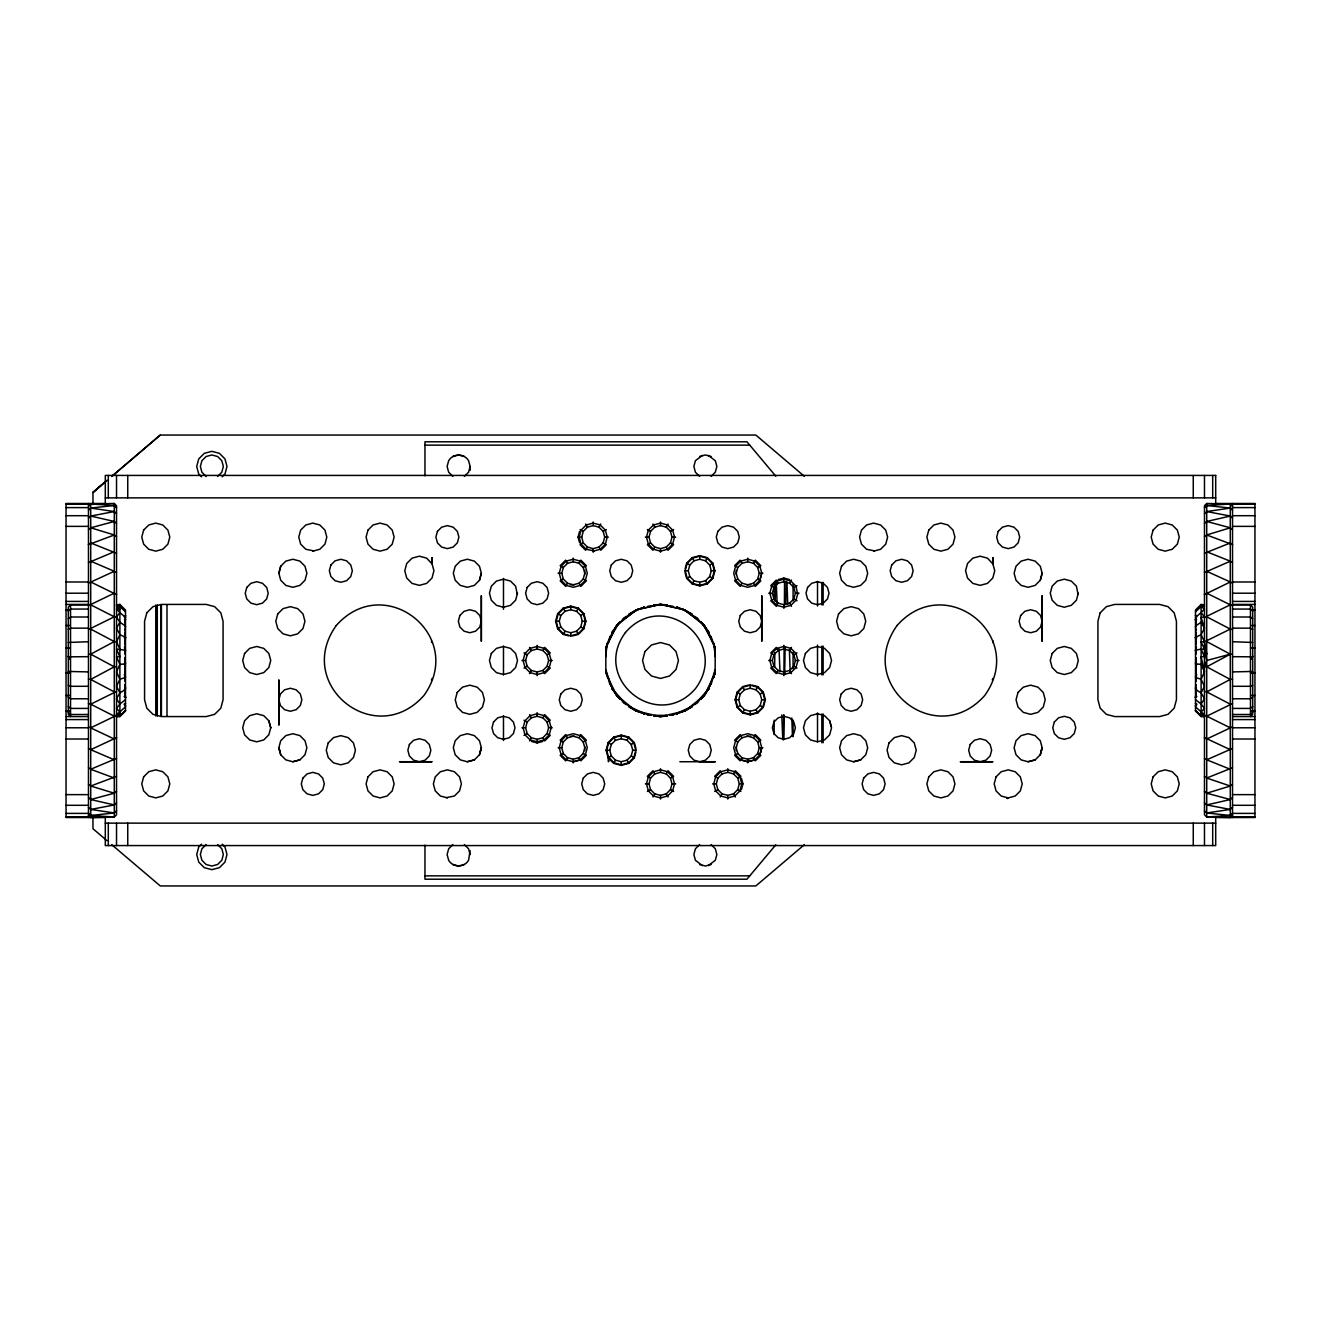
<?xml version="1.0" encoding="UTF-8"?>
<svg xmlns="http://www.w3.org/2000/svg" width="1321" height="1321" viewBox="0 0 1321 1321"><rect width="100%" height="100%" fill="white"/><g stroke="black" fill="none" stroke-linecap="round" stroke-linejoin="round"><path stroke-width="1.5" d="M783.485 739.628L783.65 715.008M783.931 673.958L784.113 647.273M784.393 606.223L784.558 581.603M774.123 734.476L774.238 720.16M774.684 666.956L774.8 652.64M775.212 601.501L775.344 585.137M783.634 739.644L784.03 715.041M784.691 674.024L785.136 647.373M785.83 604.308L786.21 581.752M774.007 599.404L774.634 585.104M1196.215 667.055L1196.149 681.223M124.785 672.455L124.851 657.726M124.818 644.879L124.851 632.379M605.745 656.702L607.165 643.178M124.389 637.729L125.495 637.515L124.917 642.766L124.768 632.726M1196.149 657.726L1196.215 672.455M1196.149 692.138L1195.505 697.587L1196.611 696.761L1195.505 697.587L1196.232 692.369M1196.182 644.879L1196.149 632.379M124.851 681.223L124.785 667.055M1196.232 658.122L1196.364 665.157M124.917 653.895L124.636 646.729L124.851 653.565M1196.611 637.729L1195.505 637.515L1196.166 642.683L1196.232 632.726M1196.364 690.322L1196.083 684.608M1196.066 659.988L1195.505 663.39L1196.611 664.413M124.917 622.802L125.495 615.569L124.636 615.933M1196.611 689.612L1195.505 688.274L1196.149 684.872M124.752 680.199L124.636 674.271M124.752 653.433L125.495 649.982M1195.505 688.274L1196.248 684.939M605.86 650.725L607.561 643.261L605.827 648.017L605.827 672.983L616.659 695.473L620.077 699.156M700.923 621.844L704.341 625.527L715.173 648.017L713.439 643.261L715.173 648.017L715.173 672.983L713.439 677.739L715.14 670.275M124.636 630.678L125.495 627.046L124.636 624.437M124.752 622.653L125.495 619.516L124.521 619.681M480.117 752.343L481.339 747.669L479.473 754.753L474.355 759.889L467.337 761.755L460.335 759.889L455.2 754.753L453.318 747.736L455.2 740.734L460.335 735.599L467.337 733.716L474.355 735.599L479.473 740.734L481.356 747.736M760.533 752.343L761.738 747.669L759.889 754.753L754.753 759.889L747.736 761.755L740.734 759.889L735.599 754.753L733.716 747.736L735.599 740.734L740.734 735.599L747.736 733.716L754.753 735.599L759.889 740.734L761.755 747.736M1040.931 752.343L1042.137 747.669L1040.288 754.753L1035.152 759.889L1028.134 761.755L1021.133 759.889L1015.998 754.753L1014.115 747.736L1015.998 740.734L1021.133 735.599L1028.134 733.716L1035.152 735.599L1040.288 740.734L1042.153 747.736M280.713 566.247L278.863 573.331L280.713 566.247L285.848 561.111L292.866 559.245L299.867 561.111L305.002 566.247L306.885 573.264L305.002 580.266L299.867 585.401L292.866 587.284L285.848 585.401L280.713 580.266L278.847 573.264M479.473 580.266L481.339 573.198L479.473 566.247L474.355 561.111L467.337 559.245L460.335 561.111L455.2 566.247L453.318 573.264L455.2 580.266L460.335 585.401L467.337 587.284L474.355 585.401L479.473 580.266L481.356 573.264M479.473 754.753L481.339 747.669M759.889 580.266L761.738 573.198L759.889 566.247L754.753 561.111L747.736 559.245L740.734 561.111L735.599 566.247L733.716 573.264L735.599 580.266L740.734 585.401L747.736 587.284L754.753 585.401L759.889 580.266L761.755 573.264M759.889 754.753L761.738 747.669M1040.288 580.266L1042.137 573.198L1040.288 566.247L1035.152 561.111L1028.134 559.245L1021.133 561.111L1015.998 566.247L1014.115 573.264L1015.998 580.266L1021.133 585.401L1028.134 587.284L1035.152 585.401L1040.288 580.266L1042.153 573.264M1040.288 754.753L1042.137 747.669M1196.364 646.729L1196.083 653.895M270.739 727.788L268.857 734.806L263.738 739.942L256.72 741.824L249.719 739.942L244.583 734.806L242.701 727.788L244.583 720.787L249.719 715.652L256.72 713.769L263.738 715.652L268.857 720.787L270.739 727.788L268.857 720.787M278.847 747.736L280.713 740.734L285.848 735.599L292.866 733.716L299.867 735.599L305.002 740.734L306.885 747.736L305.002 754.753L299.867 759.889L292.866 761.755L285.848 759.889L280.713 754.753L278.863 747.669L280.713 754.753M452.855 476.419L448.661 472.208L447.109 466.462L448.661 460.715C452.954 453.219 464.265 453.219 468.575 460.715L470.111 466.462L468.575 472.208L464.365 476.419M517.502 593.212L515.619 600.213L510.484 605.348L503.483 607.231L496.465 605.348L491.329 600.213L489.464 593.212L491.329 586.194L496.465 581.058L503.483 579.176L510.484 581.058L515.619 586.194L517.238 594.169M470.111 850.641L468.575 860.285C464.265 867.781 452.954 867.781 448.661 860.285L447.109 854.538L448.661 848.792L452.855 844.581M525.626 660.5L527.162 654.754L531.372 650.543L537.119 649.007L542.865 650.543L547.076 654.754L548.628 660.5L547.076 666.246L542.865 670.457L537.119 671.993L531.372 670.457L527.162 666.246L525.626 660.5L521.977 660.5M561.755 573.264L563.307 567.518L567.518 563.307L573.264 561.755L579.011 563.307L583.221 567.518L584.757 573.264L583.221 579.011L579.011 583.221L573.264 584.757L567.518 583.221L563.307 579.011L561.755 573.264L558.123 573.264M525.626 727.788L527.162 722.042L531.372 717.848L537.119 716.296L542.865 717.848L547.076 722.042L548.628 727.788L547.076 733.551L542.865 737.745L537.119 739.298L531.372 737.745L527.162 733.551L525.626 727.788L521.977 727.788M568.872 635.88L563.208 634.361L557.66 628.813L555.629 621.25L557.66 613.671L563.208 608.139L570.771 606.108L578.35 608.139L583.882 613.671L585.913 621.25L583.882 628.813L578.35 634.361L572.67 635.88M579.589 542.799L578.07 537.119L579.589 531.438M559.278 621.25L560.814 615.503L565.025 611.293L570.771 609.741L576.517 611.293L580.728 615.503L582.264 621.25L580.728 626.996L576.517 631.207L570.771 632.742L565.025 631.207L560.814 626.996L559.278 621.25L555.629 621.25M581.702 537.119L583.255 531.372L587.449 527.162L593.212 525.626L598.958 527.162L603.152 531.372L604.704 537.119L603.152 542.865L598.958 547.076L593.212 548.628L587.449 547.076L583.255 542.865L581.702 537.119L578.07 537.119M551.138 727.788L549.272 734.806L544.136 739.942L537.119 741.824L530.117 739.942L524.982 734.806L523.099 727.788L524.982 720.787L530.117 715.652L537.119 713.769L544.136 715.652L549.272 720.787L551.138 727.788L550.89 726.831M561.755 747.736L563.307 741.989L567.518 737.779L573.264 736.243L579.011 737.779L583.221 741.989L584.757 747.736L583.221 753.482L579.011 757.693L573.264 759.245L567.518 757.693L563.307 753.482L561.755 747.736L558.123 747.736M649.007 537.119L650.543 531.372L654.754 527.162L660.5 525.626L666.246 527.162L670.457 531.372L671.993 537.119L670.457 542.865L666.246 547.076L660.5 548.628L654.754 547.076L650.543 542.865L649.007 537.119L645.358 537.119M635.88 752.128L634.361 757.792L628.813 763.34L621.25 765.371L613.671 763.34L608.139 757.792L606.108 750.229L608.139 742.65L613.671 737.118L621.25 735.087L628.813 737.118L634.361 742.65L635.88 748.33M609.741 750.229L611.293 744.483L615.503 740.272L621.25 738.736L626.996 740.272L631.207 744.483L632.742 750.229L631.207 755.975L626.996 760.186L621.25 761.722L615.503 760.186L611.293 755.975L609.741 750.229L606.108 750.229M685.12 568.872L686.639 563.208L692.187 557.66L699.75 555.629L707.329 557.66L712.861 563.208L714.892 570.771L712.861 578.35L707.329 583.882L699.75 585.913L692.187 583.882L686.639 578.35L685.12 572.67M688.258 570.771L689.793 565.025L694.004 560.814L699.75 559.278L705.497 560.814L709.707 565.025L711.259 570.771L709.707 576.517L705.497 580.728L699.75 582.264L694.004 580.728L689.793 576.517L688.258 570.771L684.608 570.771M649.007 783.881L650.543 778.135L654.754 773.924L660.5 772.372L666.246 773.924L670.457 778.135L671.993 783.881L670.457 789.628L666.246 793.838L660.5 795.374L654.754 793.838L650.543 789.628L649.007 783.881L645.358 783.881M737.779 567.518L736.243 573.264L737.779 579.011L741.989 583.221L747.736 584.757L753.482 583.221L757.693 579.011L759.245 573.264L757.693 567.518L753.482 563.307L747.736 561.755L741.989 563.307L737.779 567.518L734.625 565.685L740.173 560.154L741.989 563.307M752.128 685.12L757.792 686.639L763.34 692.187L765.371 699.75L763.34 707.329L757.792 712.861L750.229 714.892L742.65 712.861L737.118 707.329L735.087 699.75L737.118 692.187L742.65 686.639L748.33 685.12M716.296 783.881L717.848 778.135L722.042 773.924L727.788 772.372L733.551 773.924L737.745 778.135L739.298 783.881L737.745 789.628L733.551 793.838L727.788 795.374L722.042 793.838L717.848 789.628L716.296 783.881L712.646 783.881M738.736 699.75L740.272 694.004L744.483 689.793L750.229 688.258L755.975 689.793L760.186 694.004L761.722 699.75L760.186 705.497L755.975 709.707L750.229 711.259L744.483 709.707L740.272 705.497L738.736 699.75L735.087 699.75M773.924 587.449L772.372 593.212L773.924 598.958L778.135 603.152L783.881 604.704L789.628 603.152L793.838 598.958L795.374 593.212L793.838 587.449L789.628 583.255L783.881 581.702L778.135 583.255L773.924 587.449L770.77 585.632L776.302 580.084L778.135 583.255M737.779 741.989L736.243 747.736L737.779 753.482L741.989 757.693L747.736 759.245L753.482 757.693L757.693 753.482L759.245 747.736L757.693 741.989L753.482 737.779L747.736 736.243L741.989 737.779L737.779 741.989L734.625 740.173L740.173 734.625L741.989 737.779M772.372 660.5L773.924 654.754L778.135 650.543L783.881 649.007L789.628 650.543L793.838 654.754L795.374 660.5L793.838 666.246L789.628 670.457L783.881 671.993L778.135 670.457L773.924 666.246L772.372 660.5L768.739 660.5M741.411 789.562L742.93 783.881L741.411 778.201M797.901 593.212L796.018 600.213L790.883 605.348L783.881 607.231L776.864 605.348L771.728 600.213L769.862 593.212L771.728 586.194L776.864 581.058L783.881 579.176L790.883 581.058L796.018 586.194L797.636 594.169M1078.299 593.212L1076.417 600.213L1071.281 605.348L1064.28 607.231L1057.262 605.348L1052.143 600.213L1050.261 593.212L1052.143 586.194L1057.262 581.058L1064.28 579.176L1071.281 581.058L1076.417 586.194L1078.035 594.169M709.674 686.689L715.074 670.061M1196.364 624.437L1195.505 627.046L1196.364 630.678M1251.581 659.361L1252.704 656.124M1195.505 611.904L1201.119 606.504L1204.471 609.064L1201.119 612.581L1204.471 617.006L1201.119 617.402L1204.471 628.152L1201.119 634.707L1204.471 641.725L1201.119 641.89L1204.471 649.139L1206.717 660.5L1204.471 666.725L1206.717 666.824L1230.28 679.423L1232.526 679.159M607.561 643.261L605.827 648.017L616.659 625.527L620.077 621.844M713.439 677.739L715.173 672.983L704.341 695.473L700.923 699.156M1196.364 674.271L1196.248 680.199M608.37 641.544L610.5 636.095M710.5 684.905L712.63 679.456M124.636 690.322L124.917 684.608M125.495 650.229L116.529 649.139L119.881 656.702L116.529 656.669L119.881 664.331L116.529 671.91L119.881 679.275L116.529 686.293L119.881 692.848L116.529 698.776L119.881 703.994L116.529 708.419L119.881 711.936L125.495 706.801M1195.505 706.801L1201.119 711.936L1204.471 708.419L1201.119 703.994L1204.471 698.776L1201.119 692.848L1204.471 686.293L1201.119 679.275L1204.471 671.861L1201.119 656.702L1204.471 656.669L1201.119 649.09L1195.505 650.229M1196.809 704.621L1195.505 705.876L1196.397 704.01L1195.505 703.631L1196.611 703.697M125.495 611.904L119.881 606.504L116.529 605.992L119.881 609.542L116.529 609.064L119.881 612.581L116.529 617.006L119.881 622.224L116.529 628.152L119.881 634.707L116.529 641.725L119.881 649.09M124.636 665.157L124.768 658.122M1195.505 705.876L1196.397 704.126L1195.505 703.631M1196.479 674.717L1195.505 676.534L1196.611 674.882M587.449 547.076L585.632 550.23L580.084 544.698L583.255 542.865M598.958 527.162L600.774 524.008M567.518 583.221L565.685 586.375L560.154 580.827L563.307 579.011M579.011 563.307L580.827 560.154L586.375 565.685L583.221 567.518M529.556 673.611L531.372 670.457M542.865 650.543L544.698 647.389L550.23 652.937L547.076 654.754M563.208 634.361L565.025 631.207M576.517 611.293L578.35 608.139M529.556 740.916L531.372 737.745M542.865 717.848L544.698 714.678L550.23 720.226L547.076 722.042M654.754 547.076L652.937 550.23L647.389 544.698L650.543 542.865M666.246 527.162L668.063 524.008M609.311 638.258L616.659 625.527L626.303 616.577M608.139 641.494L618.822 622.967M567.518 757.693L565.685 760.846L560.154 755.315L563.307 753.482M579.011 737.779L580.827 734.625L586.375 740.173L583.221 741.989M692.187 583.882L694.004 580.728M705.497 560.814L707.329 557.66M613.671 763.34L615.503 760.186M626.996 740.272L628.813 737.118M741.989 583.221L740.173 586.375L734.625 580.827L737.779 579.011M753.482 563.307L755.315 560.154L760.846 565.685L757.693 567.518M711.689 682.742L704.341 695.473L694.697 704.423L709.063 688.538L704.341 695.473L684.839 711.028L679.44 712.696M652.937 796.992L654.754 793.838M666.246 773.924L668.063 770.77L673.611 776.302L670.457 778.135M778.135 603.152L776.302 606.322L770.77 600.774L773.924 598.958M789.628 583.255L791.444 580.084M742.65 712.861L744.483 709.707M755.975 689.793L757.792 686.639M778.135 670.457L776.302 673.611L770.77 668.063L773.924 666.246M789.628 650.543L791.444 647.389M741.989 757.693L740.173 760.846L734.625 755.315L737.779 753.482M753.482 737.779L755.315 734.625L760.846 740.173L757.693 741.989M720.226 796.992L722.042 793.838M733.551 773.924L735.368 770.77L740.916 776.302L737.745 778.135M124.521 617.138L125.495 615.569L124.389 617.006M1196.479 696.15L1195.505 697.587L1196.397 696.382M620.094 622.224L611.937 632.462L616.659 625.527L636.161 609.972L641.56 608.304M700.906 698.776L709.063 688.538M124.521 638.72L125.495 637.515L124.587 637.96M124.389 689.612L125.495 688.274L124.851 684.872M775.807 844.813L746.943 879.208L424.966 879.208L424.966 845.126M119.881 606.504L116.529 604.935L119.881 604.424L125.495 610.021L125.495 710.929L119.881 716.576L116.529 716.576L119.881 716.065L125.495 710.5L119.881 716.065L116.529 715.024L119.881 714L116.529 714.496L119.881 711.936M217.602 476.419L221.812 472.208L223.348 466.462L221.812 460.715L217.602 456.505L211.855 454.969L206.109 456.505L201.898 460.715L200.363 466.462L201.898 472.208L206.109 476.419M222.192 476.798L224.966 474.041L226.997 466.462L224.966 458.899L219.435 453.351L211.855 451.32L204.293 453.351L198.744 458.899L196.713 466.462L198.744 474.041L201.519 476.798M201.519 844.202L198.744 846.959L196.713 854.538L198.744 862.101L204.293 867.649L211.855 869.68L219.435 867.649L224.966 862.101L226.997 854.538L224.966 846.959L222.192 844.202M206.109 844.581L201.898 848.792L200.363 854.538L201.898 860.285L206.109 864.495L211.855 866.031L217.602 864.495L221.812 860.285L223.348 854.538L221.812 848.792L217.602 844.581M702.392 455.365L695.407 460.715L693.872 466.462L695.407 472.208L699.618 476.419M711.111 476.419L715.322 472.208L716.857 466.462L715.322 460.715L708.337 455.365M580.266 759.889L585.401 754.753L587.284 747.736L585.401 740.734L580.266 735.599L573.264 733.716L566.247 735.599L561.111 740.734L559.245 747.736L561.111 754.753L566.247 759.889L573.264 761.755L580.266 759.889L573.264 761.755M699.618 844.581L695.407 848.792L693.872 854.538L695.407 860.285L702.392 865.635M708.337 865.635L715.322 860.285L716.857 854.538L715.322 848.792L711.111 844.581M860.665 759.889L865.8 754.753L867.682 747.736L865.8 740.734L860.665 735.599L853.663 733.716L846.645 735.599L841.527 740.734L839.644 747.736L841.527 754.753L846.645 759.889L853.663 761.755L860.665 759.889L853.597 761.738M1232.526 506.224L1230.28 503.978L1206.717 503.483L1204.471 505.712L1204.471 814.776L1206.717 817.022L1230.28 817.517L1232.526 815.288M1201.119 606.504L1204.471 605.992L1201.119 605.464L1204.471 604.935L1201.119 604.424L1195.505 610.021L1195.505 710.929L1201.119 716.576L1204.471 716.576L1201.119 716.065L1195.505 710.5L1201.119 716.065L1204.471 715.024L1201.119 714L1204.471 714.496L1201.119 711.936M88.474 506.224L90.72 503.978L114.283 503.483L116.529 505.712L116.529 814.776L114.283 817.022L90.72 817.517L88.474 815.288M70.541 604.935L68.296 607.165L68.296 714.331L70.541 716.576L70.541 604.935L88.474 604.935M1204.471 507.726L1206.717 505.514L1230.28 503.978L1230.28 817.517M1206.717 503.483L1206.717 817.022L1230.28 815.486L1232.526 813.274M88.474 510.22L90.72 508.04L114.283 505.514L116.529 507.726M88.474 813.274L90.72 815.486L114.283 812.96L116.529 810.78M1252.704 712.333L1250.459 714.496L1232.526 714.496M1204.471 513.687L1206.717 511.557L1230.28 508.04L1232.526 510.22M1204.471 810.78L1206.717 812.96L1230.28 809.443L1232.526 807.313M124.389 664.413L125.495 663.39L124.934 659.988M88.474 518.113L90.72 516.049L114.283 511.557L116.529 513.687M88.474 807.313L90.72 809.443L114.283 804.951L116.529 802.887M68.296 611.128L70.541 609.064L88.474 609.064M119.881 716.065L125.495 710.929M1204.471 523.446L1206.717 521.465L1230.28 516.049L1232.526 518.113M1204.471 802.887L1206.717 804.951L1230.28 799.535L1232.526 797.554M101.106 485.352L92.965 492.535L107.051 480.514M111.757 476.501L160.27 435.055L755.843 435.055L804.357 476.303M1195.505 617.369L1201.119 612.581M1252.704 706.504L1250.459 708.419L1232.526 708.419M107.051 480.283L92.965 492.254L92.965 504.572M111.757 476.303L160.27 435.055M804.357 844.697L755.843 885.945L160.27 885.945L111.757 844.697M88.474 529.688L90.72 527.789L114.283 521.465L116.529 523.446M88.474 797.554L90.72 799.535L114.283 793.211L116.529 791.312M124.636 638.208L125.495 637.515M1204.471 536.755L1206.717 534.972L1230.28 527.789L1232.526 529.688M1204.471 791.312L1206.717 793.211L1230.28 786.028L1232.526 784.245M68.296 618.74L70.541 617.006L88.474 617.006M119.881 703.994L125.495 699.651M623.694 618.36L626.352 616.313M694.648 704.687L697.306 702.64M88.474 544.648L114.283 534.972L116.529 536.755M88.474 784.245L90.72 786.028L116.529 776.352M623.545 619.549L637.696 609.262L660.5 604.424L667.188 604.919M1204.471 553.284L1230.28 542.964L1232.526 544.467M1204.471 776.352L1206.717 778.036L1232.526 767.716M622.356 619.384L626.501 616.56M627.871 615.619L636.161 609.972L660.5 604.424L666.015 605.249M653.812 716.081L660.5 716.576L684.839 711.028L693.129 705.381M694.499 704.44L698.644 701.616M1195.505 626.055L1201.119 622.224L1204.471 628.152M1252.704 697.24L1250.459 698.776L1232.526 698.776M88.474 544.467L90.72 542.964L116.529 553.284M88.474 562.614L114.283 551.732M88.474 767.716L90.72 769.268L116.529 758.386M1204.471 594.582L1230.28 581.983L1232.526 583.106M116.529 737.63L90.72 749.701L88.474 748.429M124.521 620.11L125.495 619.516M447.39 797.901L440.388 796.018L435.253 790.883L433.371 783.881L435.253 776.864L440.388 771.728L447.39 769.862L454.407 771.728L459.543 776.864L461.409 783.881L459.543 790.883L454.407 796.018L446.432 797.636M68.296 629.457L70.541 628.152L88.474 628.152M119.881 692.848L125.495 689.612M603.152 531.372L606.322 529.556M670.457 531.372L673.611 529.556M557.66 628.813L560.814 626.996M580.728 615.503L583.882 613.671M524.008 668.063L527.162 666.246M686.639 578.35L689.793 576.517M709.707 565.025L712.861 563.208M636.161 609.972L628.912 614.166L641.428 608.139M524.008 735.368L527.162 733.551M793.838 587.449L796.992 585.632M684.839 711.028L692.088 706.834L679.572 712.861M608.139 757.792L611.293 755.975M631.207 744.483L634.361 742.65M793.838 654.754L796.992 652.937M737.118 707.329L740.272 705.497M760.186 694.004L763.34 692.187M647.389 791.444L650.543 789.628M714.678 791.444L717.848 789.628M1204.471 572.571L1230.28 561.194L1232.526 562.614M1204.471 758.386L1206.717 759.806L1232.526 748.429M124.389 703.697L125.495 703.631L124.603 704.126L125.495 705.876L124.191 704.621M88.474 654.275L90.72 654.176L114.283 641.577L116.529 641.841M88.474 679.159L90.72 679.423L114.283 666.824L116.529 666.725M1206.717 666.824L1230.28 654.176L1232.526 654.275M1201.119 649.09L1204.471 649.139L1206.717 654.192L1204.471 641.841L1230.28 629.093L1232.526 629.539M1204.471 691.461L1206.717 691.907L1230.28 679.423M88.474 629.539L114.283 616.808L116.529 617.435M88.474 703.565L90.72 704.192L116.529 691.461M1204.471 617.435L1230.28 604.82L1232.526 605.612M1204.471 715.388L1206.717 716.18L1232.526 703.565M88.474 583.106L114.283 571.299L116.529 572.571M116.529 737.894L114.283 739.017L88.474 726.847M88.474 605.612L114.283 593.179L116.529 594.153M90.72 727.821L116.529 715.388M1232.526 726.847L1206.717 739.017L1204.471 737.894M1204.471 715.024L1201.119 716.576L1201.119 604.424M1195.505 637.283L1201.119 634.707M1252.704 685.269L1250.459 686.293L1232.526 686.293M672.158 715.355L691.692 706.652M1204.471 594.153L1206.717 593.179L1230.28 604.82M125.495 703.631L124.603 704.01L125.495 705.876M68.296 642.468L88.474 641.725M119.881 679.275L125.495 677.409M452.855 456.505L458.618 454.969L464.365 456.505M312.796 551.138L319.814 549.272L324.949 544.136L326.815 537.119L324.949 530.117L319.814 524.982L312.796 523.099L305.795 524.982L300.66 530.117L298.777 537.119L300.66 544.136L305.795 549.272L313.771 550.89M699.618 456.505L705.364 454.969L711.111 456.505M593.212 551.138L600.213 549.272L605.348 544.136L607.231 537.119L605.348 530.117L600.213 524.982L593.212 523.099L586.194 524.982L581.058 530.117L579.176 537.119L581.058 544.136L586.194 549.272L594.169 550.89M873.61 551.138L880.612 549.272L885.747 544.136L887.629 537.119L885.747 530.117L880.612 524.982L873.61 523.099L866.593 524.982L861.457 530.117L859.591 537.119L861.457 544.136L866.593 549.272L874.568 550.89M778.201 579.589L783.881 578.07L789.562 579.589M531.438 741.411L537.119 742.93L542.799 741.411M699.75 761.722L705.497 760.186L709.707 755.975L711.259 750.229L709.707 744.483L705.497 740.272L699.75 738.736L694.004 740.272L689.793 744.483L688.258 750.229L689.793 755.975L694.004 760.186L699.75 761.722L715.322 761.738L679.853 761.738M1206.717 660.5L1230.28 654.176L1206.717 641.577M464.365 864.495L458.618 866.031L452.855 864.495M711.111 864.495L705.364 866.031L699.618 864.495M292.8 761.738L299.867 759.889M467.271 761.738L474.355 759.889M754.753 759.889L747.669 761.738L740.734 759.889M1028.068 761.738L1035.152 759.889M1252.704 671.448L1232.526 671.91M647.637 606.356L651.319 605.811M654.985 605.249L660.5 604.424L683.304 609.262L697.455 619.549M666.015 715.751L660.5 716.576L654.985 715.751M669.681 715.189L673.363 714.644M653.812 604.919L660.5 604.424L684.839 609.972L692.088 614.166L679.572 608.139M667.188 716.081L660.5 716.576L636.161 711.028L628.912 706.834L641.428 712.861M68.296 656.834L88.474 656.669M119.881 664.331L125.495 663.951M424.966 445.144L749.767 445.144M105.3 497.868L1215.7 497.868M66.05 504.028L88.474 504.028M1232.526 504.028L1254.95 504.028M66.05 507.611L88.474 507.611M1232.526 507.611L1254.95 507.611M66.05 515.702L88.474 515.702M1232.526 515.702L1254.95 515.702M66.05 526.369L88.474 526.369M1232.526 526.369L1254.95 526.369M604.704 537.119L608.354 537.119M671.993 537.119L675.642 537.119M711.259 570.771L714.892 570.771M759.245 573.264L762.878 573.264M66.05 581.983L88.474 581.983M1232.526 581.983L1254.95 581.983M570.358 584.774L574.486 584.774M746.514 584.774L750.642 584.774M66.05 593.212L88.474 593.212M768.739 593.212L772.455 593.492M795.374 593.212L799.023 593.212M1232.526 593.212L1254.95 593.212M66.05 601.418L88.474 601.418M1232.526 601.418L1254.95 601.418M66.05 604.424L88.474 604.424M1232.526 604.424L1254.95 604.424M1232.526 604.935L1250.459 604.935L1252.704 607.165L1252.704 714.331L1250.459 716.576L1250.459 604.935M653.994 605.051L667.006 605.051M1232.526 609.064L1250.459 609.064L1252.704 611.128M66.05 609.972L70.129 609.972M1250.871 609.972L1254.95 609.972M1232.526 617.006L1250.459 617.006L1252.704 618.74M582.264 621.25L585.913 621.25M66.05 625.527L70.129 625.527M1250.871 625.527L1254.95 625.527M1232.526 628.152L1250.459 628.152L1252.704 629.457M431.472 641.147L432.116 642.501M609.13 641.147L608.486 642.501M1232.526 641.725L1252.704 642.468M66.05 648.017L70.129 648.017M1250.871 648.017L1254.95 648.017M1232.526 656.669L1252.704 656.834M548.628 660.5L552.261 660.5M795.374 660.5L799.023 660.5M88.474 671.91L68.296 671.448M66.05 672.983L70.129 672.983M1250.871 672.983L1254.95 672.983M431.472 679.853L432.116 678.499M609.13 679.853L608.486 678.499M992.269 679.853L992.913 678.499M88.474 686.293L70.541 686.293L68.296 685.269M66.05 695.473L70.129 695.473M1250.871 695.473L1254.95 695.473M88.474 698.776L70.541 698.776L68.296 697.24M761.722 699.75L765.371 699.75M88.474 708.419L70.541 708.419L68.296 706.504M66.05 711.028L70.129 711.028M1250.871 711.028L1254.95 711.028M88.474 714.496L70.541 714.496L68.296 712.333M654.671 715.355L666.329 715.355M653.994 715.949L667.006 715.949M66.05 716.576L88.474 716.576M1232.526 716.576L1254.95 716.576M66.05 719.582L88.474 719.582M1232.526 719.582L1254.95 719.582M66.05 727.788L88.474 727.788M552.261 727.788L548.545 727.508M1232.526 727.788L1254.95 727.788M570.358 736.226L574.486 736.226M746.514 736.226L750.642 736.226M66.05 739.017L88.474 739.017M1232.526 739.017L1254.95 739.017M759.245 747.736L762.878 747.736M632.742 750.229L636.392 750.229M671.993 783.881L675.642 783.881M739.298 783.881L742.93 783.881M66.05 794.631L88.474 794.631M1232.526 794.631L1254.95 794.631M66.05 805.298L88.474 805.298M1232.526 805.298L1254.95 805.298M66.05 813.389L88.474 813.389M1232.526 813.389L1254.95 813.389M66.05 816.972L88.474 816.972M1232.526 816.972L1254.95 816.972M105.3 823.132L1215.7 823.132M424.966 875.856L749.767 875.856M114.283 505.514L90.72 503.978L90.72 817.517M90.72 815.486L114.283 817.022L114.283 503.483M1195.505 663.951L1201.119 664.331L1204.471 671.861M1206.717 505.514L1230.28 508.04M1206.717 812.96L1230.28 815.486M90.72 508.04L114.283 511.557M90.72 809.443L114.283 812.96M669.681 605.811L673.363 606.356M647.637 714.644L651.319 715.189M116.529 604.935L119.881 605.464M1196.479 619.681L1195.505 619.516L1196.364 616.907L1195.505 615.569L1196.364 615.933M1206.717 511.557L1230.28 516.049M1206.717 804.951L1230.28 809.443M90.72 516.049L114.283 521.465M90.72 799.535L114.283 804.951M1206.717 521.465L1230.28 527.789M1206.717 793.211L1230.28 799.535M90.72 527.789L114.283 534.972M90.72 786.028L114.283 793.211M679.44 608.304L684.839 609.972L693.129 615.619M627.871 705.381L636.161 711.028L641.56 712.696M1196.364 619.78L1195.505 619.516L1196.083 622.802M1195.505 677.409L1201.119 679.275M1206.717 534.972L1232.526 544.648M1206.717 778.036L1230.28 786.028M90.72 769.268L114.283 778.036M1206.717 551.732L1230.28 561.194M1206.717 759.806L1230.28 769.268M90.72 561.194L114.283 571.299M90.72 749.701L114.283 759.806M629.308 706.652L648.842 715.355M1206.717 571.299L1230.28 581.983M1230.28 749.701L1204.471 737.63M119.881 634.707L125.495 637.283M116.529 715.024L119.881 716.576L119.881 604.424M90.72 581.983L116.529 594.582M1206.717 716.18L1230.28 727.821M1196.479 638.72L1195.505 637.515L1196.413 637.96M90.72 604.82L114.283 616.808M90.72 704.192L114.283 716.18M1206.717 616.808L1230.28 629.093M1206.717 691.907L1230.28 704.192M90.72 629.093L114.283 641.577M90.72 679.423L114.283 691.907M90.72 654.176L114.283 666.824M1195.505 689.612L1201.119 692.848M793.838 598.958L796.992 600.774M757.693 579.011L760.846 580.827L755.315 586.375L753.482 583.221M647.389 529.556L650.543 531.372M670.457 542.865L673.611 544.698L668.063 550.23L666.246 547.076M686.639 563.208L689.793 565.025M709.707 576.517L712.861 578.35M580.084 529.556L583.255 531.372M603.152 542.865L606.322 544.698L600.774 550.23L598.958 547.076M773.924 654.754L770.77 652.937L776.302 647.389L778.135 650.543M793.838 666.246L796.992 668.063M563.307 567.518L560.154 565.685L565.685 560.154L567.518 563.307M583.221 579.011L586.375 580.827L580.827 586.375L579.011 583.221M737.118 692.187L740.272 694.004M760.186 705.497L763.34 707.329M557.66 613.671L560.814 615.503M580.728 626.996L583.882 628.813M757.693 753.482L760.846 755.315L755.315 760.846L753.482 757.693M524.008 652.937L527.162 654.754M547.076 666.246L550.23 668.063L544.698 673.611L542.865 670.457M717.848 778.135L714.678 776.302L720.226 770.77L722.042 773.924M737.745 789.628L740.916 791.444M608.139 742.65L611.293 744.483M631.207 755.975L634.361 757.792M650.543 778.135L647.389 776.302L652.937 770.77L654.754 773.924M670.457 789.628L673.611 791.444M563.307 741.989L560.154 740.173L565.685 734.625L567.518 737.779M583.221 753.482L586.375 755.315L580.827 760.846L579.011 757.693M524.008 720.226L527.162 722.042M547.076 733.551L550.23 735.368L544.698 740.916L542.865 737.745M1196.479 620.11L1195.505 619.516L1196.248 622.653M694.499 616.56L698.644 619.384M622.356 701.616L626.501 704.44M119.881 622.224L125.495 626.055M694.648 616.313L697.306 618.36M623.694 702.64L626.352 704.687M1195.505 699.651L1201.119 703.994M684.839 609.972L704.341 625.527L711.689 638.258M636.161 711.028L616.659 695.473L609.311 682.742M1195.505 637.515L1196.364 638.208M107.051 840.717L92.965 828.746L92.965 816.428M119.881 612.581L125.495 617.369M1195.505 710.929L1201.119 716.065M694.697 616.577L704.341 625.527L709.063 632.462L700.906 622.224M829.671 720.787L824.535 715.652L817.517 713.769L810.516 715.652L805.381 720.787L803.498 727.788L805.381 734.806L810.516 739.942L817.517 741.824L824.535 739.942L829.671 734.806L831.536 727.788L829.671 720.787L831.289 726.831M464.365 844.581L468.575 848.792L470.111 854.538M611.937 688.538L626.237 704.423L616.659 695.473L611.937 688.538L620.094 698.776M775.807 476.187L746.943 441.792L424.966 441.792L424.966 475.874M1196.611 617.006L1195.505 615.569L1196.479 617.138M124.603 696.382L125.495 697.587L124.851 692.138M124.521 696.15L125.495 697.587L124.768 692.353M124.389 674.882L125.495 676.534L124.521 674.717M789.628 603.152L791.444 606.322M789.628 670.457L791.444 673.611M692.187 557.66L694.004 560.814M705.497 580.728L707.329 583.882M652.937 524.008L654.754 527.162M742.65 686.639L744.483 689.793M755.975 709.707L757.792 712.861M702.178 622.967L712.861 641.494M585.632 524.008L587.449 527.162M733.551 793.838L735.368 796.992M563.208 608.139L565.025 611.293M576.517 631.207L578.35 634.361M666.246 793.838L668.063 796.992M613.671 737.118L615.503 740.272M626.996 760.186L628.813 763.34M529.556 647.389L531.372 650.543M529.556 714.678L531.372 717.848M710.5 636.095L712.63 641.544M608.37 679.456L610.5 684.905M68.296 656.124L69.419 659.361M605.926 670.061L611.326 686.689M278.863 747.669L280.069 752.343M713.439 643.261L715.14 650.725M605.86 670.275L607.561 677.739M124.752 684.939L125.495 688.274M1196.248 653.433L1195.505 649.982L1196.149 653.565M713.835 643.178L715.255 656.702M776.286 583.188L777.144 603.78M779.027 649.04L779.968 671.679M781.768 714.909L782.792 739.595M786.953 581.834L787.762 604.523M789.38 649.899L790.206 672.587M791.824 717.964L792.484 736.524M1232.526 503.483L1232.526 817.517M1212.695 475.428L1212.695 497.868M1212.695 823.132L1212.695 845.572M1204.471 475.428L1204.471 497.868M1204.471 823.132L1204.471 845.572M1193.259 475.428L1193.259 497.868M1193.259 823.132L1193.259 845.572M823.132 582.363L823.132 604.985M823.132 646.101L823.132 674.899M823.132 713.967L823.132 742.749M821.844 582.363L821.844 604.985M821.844 646.101L821.844 674.899M821.844 713.967L821.844 742.749M817.517 581.356L817.517 606.025M817.517 645.077L817.517 675.923M817.517 712.927L817.517 741.708M793.079 584.41L793.079 600.873M793.079 652.277L793.079 668.723M793.079 720.127L793.079 736.59M783.881 578.07L783.881 581.702M783.881 604.704L783.881 608.354M783.881 645.358L783.881 649.007M783.881 671.993L783.881 675.642M750.229 684.608L750.229 688.258M750.229 711.259L750.229 714.892M747.736 558.123L747.736 561.755M747.736 759.245L747.736 762.878M736.226 570.358L736.226 574.486M736.226 746.514L736.226 750.642M727.788 768.739L727.788 772.372M727.788 795.374L727.788 799.023M699.75 555.629L699.75 559.278M699.75 582.264L699.75 585.913M660.5 521.977L660.5 525.626M660.5 548.628L660.5 552.261M660.5 768.739L660.5 772.372M660.5 795.374L660.5 799.023M621.25 735.087L621.25 738.736M621.25 761.722L621.25 765.371M593.212 521.977L593.212 525.626M593.212 548.628L593.212 552.261M584.774 570.358L584.774 574.486M584.774 746.514L584.774 750.642M573.264 558.123L573.264 561.755M573.264 759.245L573.264 762.878M570.771 606.108L570.771 609.741M570.771 632.742L570.771 636.392M537.119 645.358L537.119 649.007M537.119 671.993L537.119 675.642M537.119 712.646L537.119 716.296M537.119 739.298L537.119 742.93M503.483 578.482L503.483 609.245M503.483 646.151L503.483 674.849M503.483 715.866L503.483 740.47M470.111 466.462L470.111 470.359M166.991 604.985L166.991 716.015M161.41 604.985L161.41 716.015M160.881 604.985L160.881 716.015M157.282 604.985L157.282 716.015M155.779 604.985L155.779 716.015M127.741 475.428L127.741 497.868M127.741 823.132L127.741 845.572M116.529 475.428L116.529 497.868M116.529 823.132L116.529 845.572M108.305 475.428L108.305 497.868M108.305 823.132L108.305 845.572M88.474 503.483L88.474 817.517M278.88 699.75L278.863 725.146L278.863 679.853L278.88 699.75L280.415 705.497L284.626 709.707L290.372 711.259L296.119 709.707L300.329 705.497L301.865 699.75L300.329 694.004L296.119 689.793L290.372 688.258L284.626 689.793L280.415 694.004L278.88 699.75M481.339 595.854L481.339 641.147L481.339 595.854M761.738 595.854L761.738 641.147L761.738 595.854M1042.137 595.854L1042.137 641.147L1042.137 595.854M432.116 557.71L431.984 563.489L433.932 570.771L431.984 578.07L426.65 583.403L419.351 585.352L412.069 583.403L406.736 578.07L404.771 570.771L406.736 563.489L412.069 558.139L419.351 556.191L426.65 558.139L432.116 563.968L432.116 557.71M992.913 557.71L992.781 563.489L994.746 570.771L992.781 578.07L987.448 583.403L980.149 585.352L972.867 583.403L967.533 578.07L965.568 570.771L967.533 563.489L972.867 558.139L980.149 556.191L987.448 558.139L992.913 563.968L992.913 557.71M608.618 757.511L608.486 761.738L608.486 757.032L613.951 762.861L621.25 764.809L628.532 762.861L633.865 757.511L635.83 750.229L633.865 742.93L628.532 737.597L621.25 735.648L613.951 737.597L608.618 742.93L606.669 750.229L608.618 757.511M143.642 530.117L141.76 537.119L143.642 544.136L148.761 549.272L155.779 551.138L162.78 549.272L167.916 544.136L169.798 537.119L167.916 530.117L162.78 524.982L155.779 523.099L148.761 524.982L143.642 530.117M146.813 612.828L144.567 621.25L144.567 699.75L146.813 708.172L152.972 714.331L161.393 716.576L206.258 716.576L214.663 714.331L220.822 708.172L223.067 699.75L223.067 621.25L220.822 612.828L214.663 606.669L206.258 604.424L161.393 604.424L152.972 606.669L146.813 612.828M143.642 776.864L141.76 783.881L143.642 790.883L148.761 796.018L155.779 797.901L162.78 796.018L167.916 790.883L169.798 783.881L167.916 776.864L162.78 771.728L155.779 769.862L148.761 771.728L143.642 776.864M246.763 587.449L245.227 593.212L246.763 598.958L250.973 603.152L256.72 604.704L262.466 603.152L266.677 598.958L268.213 593.212L266.677 587.449L262.466 583.255L256.72 581.702L250.973 583.255L246.763 587.449M244.583 653.482L242.701 660.5L244.583 667.518L249.719 672.637L256.72 674.519L263.738 672.637L268.857 667.518L270.739 660.5L268.857 653.482L263.738 648.363L256.72 646.481L249.719 648.363L244.583 653.482M277.74 613.951L275.792 621.25L277.74 628.532L283.074 633.865L290.372 635.83L297.654 633.865L303.004 628.532L304.953 621.25L303.004 613.951L297.654 608.618L290.372 606.669L283.074 608.618L277.74 613.951M330.894 565.025L329.342 570.771L330.894 576.517L335.088 580.728L340.851 582.264L346.597 580.728L350.792 576.517L352.344 570.771L350.792 565.025L346.597 560.814L340.851 559.278L335.088 560.814L330.894 565.025M367.965 530.117L366.082 537.119L367.965 544.136L373.083 549.272L380.101 551.138L387.103 549.272L392.238 544.136L394.12 537.119L392.238 530.117L387.103 524.982L380.101 523.099L373.083 524.982L367.965 530.117M302.839 778.135L301.304 783.881L302.839 789.628L307.05 793.838L312.796 795.374L318.559 793.838L322.753 789.628L324.306 783.881L322.753 778.135L318.559 773.924L312.796 772.372L307.05 773.924L302.839 778.135M328.219 742.93L326.254 750.229L328.219 757.511L333.553 762.861L340.851 764.809L348.133 762.861L353.467 757.511L355.432 750.229L353.467 742.93L348.133 737.597L340.851 735.648L333.553 737.597L328.219 742.93M367.965 776.864L366.082 783.881L367.965 790.883L373.083 796.018L380.101 797.901L387.103 796.018L392.238 790.883L394.12 783.881L392.238 776.864L387.103 771.728L380.101 769.862L373.083 771.728L367.965 776.864M437.433 531.372L435.897 537.119L437.433 542.865L441.643 547.076L447.39 548.628L453.136 547.076L457.347 542.865L458.899 537.119L457.347 531.372L453.136 527.162L447.39 525.626L441.643 527.162L437.433 531.372M409.394 744.483L407.859 750.229L409.394 755.975L413.605 760.186L419.351 761.722L432.116 761.738L399.454 761.738L419.351 761.722L425.098 760.186L429.308 755.975L430.844 750.229L429.308 744.483L425.098 740.272L419.351 738.736L413.605 740.272L409.394 744.483M459.873 615.503L458.337 621.25L459.873 626.996L464.084 631.207L469.83 632.742L475.577 631.207L479.787 626.996L481.323 621.25L479.787 615.503L475.577 611.293L469.83 609.741L464.084 611.293L459.873 615.503M457.198 692.468L455.25 699.75L457.198 707.049L462.532 712.382L469.83 714.331L477.112 712.382L482.462 707.049L484.411 699.75L482.462 692.468L477.112 687.135L469.83 685.17L462.532 687.135L457.198 692.468M491.329 653.482L489.464 660.5L491.329 667.518L496.465 672.637L503.483 674.519L510.484 672.637L515.619 667.518L517.502 660.5L515.619 653.482L510.484 648.363L503.483 646.481L496.465 648.363L491.329 653.482M527.162 587.449L525.626 593.212L527.162 598.958L531.372 603.152L537.119 604.704L542.865 603.152L547.076 598.958L548.628 593.212L547.076 587.449L542.865 583.255L537.119 581.702L531.372 583.255L527.162 587.449M493.526 722.042L491.973 727.788L493.526 733.551L497.72 737.745L503.483 739.298L509.229 737.745L513.44 733.551L514.975 727.788L513.44 722.042L509.229 717.848L503.483 716.296L497.72 717.848L493.526 722.042M524.982 653.482L523.099 660.5L524.982 667.518L530.117 672.637L537.119 674.519L544.136 672.637L549.272 667.518L551.138 660.5L549.272 653.482L544.136 648.363L537.119 646.481L530.117 648.363L524.982 653.482M561.111 566.247L559.245 573.264L561.111 580.266L566.247 585.401L573.264 587.284L580.266 585.401L585.401 580.266L587.284 573.264L585.401 566.247L580.266 561.111L573.264 559.245L566.247 561.111L561.111 566.247M558.139 613.951L556.191 621.25L558.139 628.532L563.489 633.865L570.771 635.83L578.07 633.865L583.403 628.532L585.352 621.25L583.403 613.951L578.07 608.618L570.771 606.669L563.489 608.618L558.139 613.951M560.814 694.004L559.278 699.75L560.814 705.497L565.025 709.707L570.771 711.259L576.517 709.707L580.728 705.497L582.264 699.75L580.728 694.004L576.517 689.793L570.771 688.258L565.025 689.793L560.814 694.004M611.293 565.025L609.741 570.771L611.293 576.517L615.503 580.728L621.25 582.264L626.996 580.728L631.207 576.517L632.742 570.771L631.207 565.025L626.996 560.814L621.25 559.278L615.503 560.814L611.293 565.025M648.363 530.117L646.481 537.119L648.363 544.136L653.482 549.272L660.5 551.138L667.518 549.272L672.637 544.136L674.519 537.119L672.637 530.117L667.518 524.982L660.5 523.099L653.482 524.982L648.363 530.117M583.255 778.135L581.702 783.881L583.255 789.628L587.449 793.838L593.212 795.374L598.958 793.838L603.152 789.628L604.704 783.881L603.152 778.135L598.958 773.924L593.212 772.372L587.449 773.924L583.255 778.135M644.962 651.534L642.551 660.5L644.962 669.466L651.534 676.038L660.5 678.449L669.466 676.038L676.038 669.466L678.449 660.5L676.038 651.534L669.466 644.962L660.5 642.551L651.534 644.962L644.962 651.534M687.135 563.489L685.17 570.771L687.135 578.07L692.468 583.403L699.75 585.352L707.049 583.403L712.382 578.07L714.331 570.771L712.382 563.489L707.049 558.139L699.75 556.191L692.468 558.139L687.135 563.489M648.363 776.864L646.481 783.881L648.363 790.883L653.482 796.018L660.5 797.901L667.518 796.018L672.637 790.883L674.519 783.881L672.637 776.864L667.518 771.728L660.5 769.862L653.482 771.728L648.363 776.864M717.848 531.372L716.296 537.119L717.848 542.865L722.042 547.076L727.788 548.628L733.551 547.076L737.745 542.865L739.298 537.119L737.745 531.372L733.551 527.162L727.788 525.626L722.042 527.162L717.848 531.372M740.272 615.503L738.736 621.25L740.272 626.996L744.483 631.207L750.229 632.742L755.975 631.207L760.186 626.996L761.722 621.25L760.186 615.503L755.975 611.293L750.229 609.741L744.483 611.293L740.272 615.503M737.597 692.468L735.648 699.75L737.597 707.049L742.93 712.382L750.229 714.331L757.511 712.382L762.861 707.049L764.809 699.75L762.861 692.468L757.511 687.135L750.229 685.17L742.93 687.135L737.597 692.468M715.652 776.864L713.769 783.881L715.652 790.883L720.787 796.018L727.788 797.901L734.806 796.018L739.942 790.883L741.824 783.881L739.942 776.864L734.806 771.728L727.788 769.862L720.787 771.728L715.652 776.864M771.728 653.482L769.862 660.5L771.728 667.518L776.864 672.637L783.881 674.519L790.883 672.637L796.018 667.518L797.901 660.5L796.018 653.482L790.883 648.363L783.881 646.481L776.864 648.363L771.728 653.482M807.56 587.449L806.025 593.212L807.56 598.958L811.771 603.152L817.517 604.704L823.28 603.152L827.474 598.958L829.027 593.212L827.474 587.449L823.28 583.255L817.517 581.702L811.771 583.255L807.56 587.449M773.924 722.042L772.372 727.788L773.924 733.551L778.135 737.745L783.881 739.298L789.628 737.745L793.838 733.551L795.374 727.788L793.838 722.042L789.628 717.848L783.881 716.296L778.135 717.848L773.924 722.042M805.381 653.482L803.498 660.5L805.381 667.518L810.516 672.637L817.517 674.519L824.535 672.637L829.671 667.518L831.536 660.5L829.671 653.482L824.535 648.363L817.517 646.481L810.516 648.363L805.381 653.482M841.527 566.247L839.644 573.264L841.527 580.266L846.645 585.401L853.663 587.284L860.665 585.401L865.8 580.266L867.682 573.264L865.8 566.247L860.665 561.111L853.663 559.245L846.645 561.111L841.527 566.247M838.538 613.951L836.589 621.25L838.538 628.532L843.888 633.865L851.17 635.83L858.468 633.865L863.802 628.532L865.75 621.25L863.802 613.951L858.468 608.618L851.17 606.669L843.888 608.618L838.538 613.951M841.213 694.004L839.677 699.75L841.213 705.497L845.423 709.707L851.17 711.259L856.916 709.707L861.127 705.497L862.663 699.75L861.127 694.004L856.916 689.793L851.17 688.258L845.423 689.793L841.213 694.004M891.692 565.025L890.156 570.771L891.692 576.517L895.902 580.728L901.649 582.264L907.395 580.728L911.606 576.517L913.141 570.771L911.606 565.025L907.395 560.814L901.649 559.278L895.902 560.814L891.692 565.025M928.762 530.117L926.88 537.119L928.762 544.136L933.897 549.272L940.899 551.138L947.917 549.272L953.035 544.136L954.918 537.119L953.035 530.117L947.917 524.982L940.899 523.099L933.897 524.982L928.762 530.117M863.653 778.135L862.101 783.881L863.653 789.628L867.864 793.838L873.61 795.374L879.357 793.838L883.567 789.628L885.103 783.881L883.567 778.135L879.357 773.924L873.61 772.372L867.864 773.924L863.653 778.135M889.016 742.93L887.068 750.229L889.016 757.511L894.35 762.861L901.649 764.809L908.931 762.861L914.264 757.511L916.229 750.229L914.264 742.93L908.931 737.597L901.649 735.648L894.35 737.597L889.016 742.93M928.762 776.864L926.88 783.881L928.762 790.883L933.897 796.018L940.899 797.901L947.917 796.018L953.035 790.883L954.918 783.881L953.035 776.864L947.917 771.728L940.899 769.862L933.897 771.728L928.762 776.864M998.247 531.372L996.695 537.119L998.247 542.865L1002.441 547.076L1008.204 548.628L1013.95 547.076L1018.161 542.865L1019.696 537.119L1018.161 531.372L1013.95 527.162L1008.204 525.626L1002.441 527.162L998.247 531.372M970.208 744.483L968.656 750.229L970.208 755.975L974.403 760.186L980.149 761.722L992.913 761.738L960.251 761.738L980.149 761.722L985.912 760.186L990.106 755.975L991.658 750.229L990.106 744.483L985.912 740.272L980.149 738.736L974.403 740.272L970.208 744.483M1020.671 615.503L1019.135 621.25L1020.671 626.996L1024.881 631.207L1030.628 632.742L1036.374 631.207L1040.585 626.996L1042.12 621.25L1040.585 615.503L1036.374 611.293L1030.628 609.741L1024.881 611.293L1020.671 615.503M1017.996 692.468L1016.047 699.75L1017.996 707.049L1023.346 712.382L1030.628 714.331L1037.926 712.382L1043.26 707.049L1045.208 699.75L1043.26 692.468L1037.926 687.135L1030.628 685.17L1023.346 687.135L1017.996 692.468M996.051 776.864L994.185 783.881L996.051 790.883L1001.186 796.018L1008.204 797.901L1015.205 796.018L1020.34 790.883L1022.223 783.881L1020.34 776.864L1015.205 771.728L1008.204 769.862L1001.186 771.728L996.051 776.864M1052.143 653.482L1050.261 660.5L1052.143 667.518L1057.262 672.637L1064.28 674.519L1071.281 672.637L1076.417 667.518L1078.299 660.5L1076.417 653.482L1071.281 648.363L1064.28 646.481L1057.262 648.363L1052.143 653.482M1054.323 722.042L1052.787 727.788L1054.323 733.551L1058.534 737.745L1064.28 739.298L1070.027 737.745L1074.237 733.551L1075.773 727.788L1074.237 722.042L1070.027 717.848L1064.28 716.296L1058.534 717.848L1054.323 722.042M1100.178 612.828L1097.933 621.25L1097.933 699.75L1100.178 708.172L1106.338 714.331L1114.742 716.576L1159.607 716.576L1168.028 714.331L1174.187 708.172L1176.433 699.75L1176.433 621.25L1174.187 612.828L1168.028 606.669L1159.607 604.424L1114.742 604.424L1106.338 606.669L1100.178 612.828M1153.084 530.117L1151.202 537.119L1153.084 544.136L1158.22 549.272L1165.221 551.138L1172.239 549.272L1177.358 544.136L1179.24 537.119L1177.358 530.117L1172.239 524.982L1165.221 523.099L1158.22 524.982L1153.084 530.117M1153.084 776.864L1151.202 783.881L1153.084 790.883L1158.22 796.018L1165.221 797.901L1172.239 796.018L1177.358 790.883L1179.24 783.881L1177.358 776.864L1172.239 771.728L1165.221 769.862L1158.22 771.728L1153.084 776.864M643.36 713.241L643.971 714.083L643.36 713.241M677.772 607.264L677.029 606.917L677.772 607.264M336.261 625.527C293.675 684.955 375.494 750.212 423.942 695.473C466.528 636.045 384.708 570.788 336.261 625.527M625.427 632.528C590.784 679.275 657.709 732.66 695.573 688.472C730.216 641.725 663.291 588.34 625.427 632.528M897.058 625.527C854.472 684.955 936.292 750.212 984.739 695.473C1027.325 636.045 945.506 570.788 897.058 625.527M643.971 606.917L643.36 607.759L643.971 606.917M677.64 713.241L677.029 714.083L677.64 713.241M1008.204 797.901L1007.229 798.462L1008.204 797.901M1215.7 475.428L105.3 475.428L105.3 503.483L66.05 503.483L66.05 817.517L105.3 817.517L105.3 845.572L1215.7 845.572L1215.7 817.517L1254.95 817.517L1254.95 503.483L1215.7 503.483L1215.7 475.428M992.913 641.147L992.913 642.501L992.913 641.147M125.495 697.587L124.389 696.761L125.495 697.587"/></g></svg>
